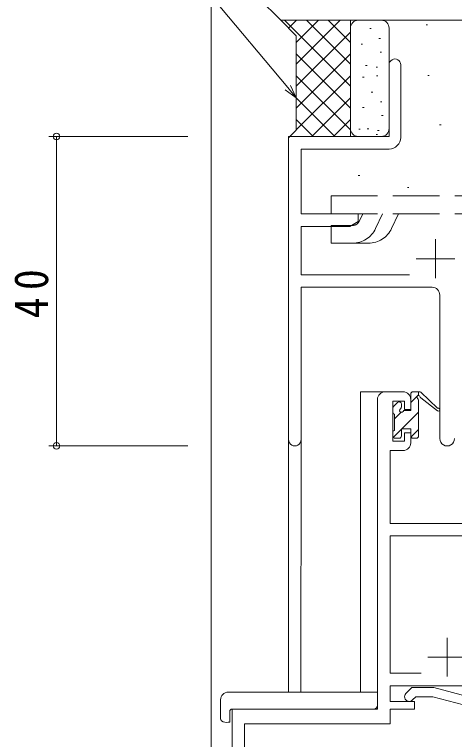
# Model space of a CAD drawing. Units: millimetres, scale not verified. Extents: x -594 to 539, y -420 to 386.
# Drawn here: x -488.4 to -431.5, y 137.5 to 231.2 of the extents above; entities that cross this region are included whole.
import ezdxf

# ---------------------------------------------------------------- set-up
doc = ezdxf.new("R2010")
doc.units = ezdxf.units.MM
doc.header["$LTSCALE"] = 2
doc.linetypes.add('DASHED3', pattern=[4, 3, -1])
for name, color, linetype, lineweight in [('0-3_YKK_11', 7, 'Continuous', 9), ('0-4_YKK_12', 2, 'Continuous', 9), ('0-5_YKK_13', 4, 'Continuous', 9), ('0-6_YKK_D', 6, 'Continuous', 9), ('0-7_YSS_K', 3, 'Continuous', 9), ('0-8_YSS_KE', 3, 'Continuous', 9)]:
    doc.layers.add(name, color=color, linetype=linetype, lineweight=lineweight)
doc.styles.add('ＭＳ ゴシック', font='')
doc.styles.get('ＭＳ ゴシック').set_extended_font_data('MS Gothic')

msp = doc.modelspace()

# ---------------------------------------------------------------- linework, layer by layer
at = {"layer": '0-3_YKK_11'}
for p, q in [((-439.968, 224.668), (-439.968, 215.418)), ((-438.468, 215.288), (-438.468, 224.668)), ((-452.968, 215.418), (-452.968, 176.233)), ((-439.968, 215.418), (-452.968, 215.418)), ((-451.338, 213.788), (-439.968, 213.788)), ((-451.338, 205.418), (-451.338, 213.788)), ((-443.968, 205.418), (-451.338, 205.418)), ((-443.968, 204.418), (-443.968, 205.418)), ((-445.059, 203.788), (-443.968, 204.418)), ((-451.338, 203.788), (-445.059, 203.788)), ((-451.338, 197.548), (-451.338, 203.788)), ((-433.968, 202.118), (-433.968, 197.118)), ((-436.468, 199.618), (-431.468, 199.618)), ((-437.319, 197.548), (-451.338, 197.548)), ((-451.338, 195.918), (-434.418, 195.918)), ((-451.338, 176.233), (-451.338, 195.918)), ((-433.418, 194.918), (-433.418, 176.368)), ((-440.469, 182.418), (-438.169, 182.418)), ((-441.469, 141.418), (-441.469, 181.418)), ((-439.469, 181.218), (-439.469, 176.018)), ((-437.969, 181.218), (-439.469, 181.218)), ((-437.969, 180.118), (-437.969, 181.218)), ((-437.169, 181.418), (-437.169, 180.118)), ((-437.169, 180.118), (-437.969, 180.118)), ((-437.969, 177.118), (-437.169, 177.118)), ((-437.969, 176.018), (-437.969, 177.118)), ((-437.169, 177.118), (-437.169, 175.818)), ((-439.469, 176.018), (-437.969, 176.018)), ((-439.839, 174.818), (-439.839, 165.418)), ((-438.169, 174.818), (-439.839, 174.818)), ((-439.839, 165.418), (-425.099, 165.418)), ((-439.839, 163.788), (-425.099, 163.788)), ((-439.839, 146.048), (-439.839, 163.788)), ((-432.469, 150.618), (-432.469, 145.618)), ((-434.969, 148.118), (-429.969, 148.118)), ((-435.82, 146.048), (-439.839, 146.048)), ((-435.82, 146.048), (-439.839, 146.048)), ((-439.839, 144.418), (-439.839, 142.418)), ((-422.899, 144.418), (-439.839, 144.418)), ((-437.793, 143.442), (-437.017, 144.218)), ((-437.017, 144.218), (-434.172, 144.218)), ((-434.172, 144.218), (-424.069, 141.511)), ((-439.839, 142.418), (-436.669, 142.418)), ((-436.52, 143.018), (-436.945, 142.594)), ((-436.669, 142.418), (-436.669, 141.418)), ((-434.33, 143.018), (-436.52, 143.018)), ((-426.569, 140.938), (-434.33, 143.018)), ((-460.269, 141.418), (-441.469, 141.418)), ((-460.269, 118.418), (-460.269, 141.418)), ((-439.839, 141.418), (-439.839, 139.518)), ((-436.669, 141.418), (-439.839, 141.418)), ((-458.639, 139.518), (-458.639, 134.376)), ((-439.839, 139.518), (-458.639, 139.518))]:
    msp.add_line(p, q, dxfattribs=at)
for centre, radius, start, end in [((-439.218, 224.668), 0.75, 359.99998, 180), ((-439.968, 215.288), 1.5, 270, 359.99998), ((-434.418, 194.918), 1, 0, 89.99998), ((-440.469, 181.418), 1, 90, 179.99998), ((-438.169, 181.418), 1, 0, 89.99998), ((-452.153, 176.233), 0.815, 179.99998, 0), ((-432.468, 176.368), 0.95, 179.99998, 0), ((-438.169, 175.818), 1, 270, 359.99998), ((-437.369, 143.018), 0.6, 134.99998, 315)]:
    msp.add_arc(centre, radius, start, end, dxfattribs=at)
at = {"layer": '0-4_YKK_12'}
for p, q in [((-440.468, 182.418), (-443.668, 182.418)), ((-443.668, 143.606), (-443.668, 182.418)), ((-452.968, 176.233), (-452.968, 143.606)), ((-451.338, 176.233), (-451.363, 143.606)), ((-460.268, 141.418), (-460.268, 27.918)), ((-457.168, 141.418), (-459.668, 141.418))]:
    msp.add_line(p, q, dxfattribs=at)
at = {"layer": '0-5_YKK_13', "linetype": 'DASHED3'}
for p, q in [((-447.47, 207.718), (-388.47, 207.718)), ((-447.47, 205.418), (-447.47, 207.718)), ((-447.47, 205.418), (-388.47, 205.418)), ((-443.354, 205.418), (-443.793, 204.49)), ((-441.714, 203.506), (-440.809, 205.418)), ((-439.647, 203.523), (-438.763, 205.418)), ((-447.47, 201.618), (-447.47, 203.918)), ((-444.697, 203.918), (-447.47, 203.918)), ((-444.697, 201.618), (-447.47, 201.618)), ((-442.638, 201.618), (-445.175, 201.618))]:
    msp.add_line(p, q, dxfattribs=at)
at = {"layer": '0-5_YKK_13'}
for p, q in [((-437.169, 180.018), (-437.169, 182.118)), ((-437.169, 181.037), (-436.169, 182.037)), ((-436.869, 182.418), (-436.078, 182.418)), ((-436.169, 181.918), (-436.169, 182.418)), ((-435.885, 182.348), (-433.703, 180.3)), ((-439.381, 180.53), (-438.881, 181.03)), ((-438.369, 180.818), (-438.369, 180.479)), ((-436.169, 176.718), (-436.169, 181.318)), ((-433.735, 179.955), (-435.875, 181.652)), ((-439.469, 179.718), (-439.469, 180.318)), ((-437.908, 180.018), (-437.169, 180.018)), ((-439.269, 178.937), (-438.43, 179.776)), ((-439.269, 177.418), (-439.269, 179.518)), ((-438.342, 177.618), (-436.169, 179.792)), ((-439.469, 176.718), (-439.469, 177.218)), ((-439.414, 176.546), (-438.369, 177.592)), ((-438.369, 177.618), (-437.169, 177.618)), ((-438.369, 177.618), (-438.369, 176.718)), ((-437.169, 177.618), (-437.169, 176.718)), ((-437.135, 176.58), (-436.169, 177.547)), ((-438.669, 176.418), (-439.169, 176.418)), ((-436.469, 176.418), (-436.869, 176.418)), ((-460.757, 143.606), (-441.469, 143.606)), ((-441.469, 142.606), (-441.469, 143.606)), ((-461.757, 142.606), (-461.757, 140.231)), ((-441.469, 142.606), (-441.469, 141.918)), ((-460.569, 141.118), (-460.569, 140.226)), ((-460.269, 141.418), (-441.969, 141.418)), ((-460.757, 139.726), (-460.569, 139.726)), ((-460.569, 139.726), (-460.569, 140.226))]:
    msp.add_line(p, q, dxfattribs=at)
at = {"layer": '0-5_YKK_13', "linetype": 'DASHED3'}
for centre, radius, end in [((-444.697, 204.918), 1, 334.66911), ((-444.697, 204.918), 3.3, 334.66911), ((-442.638, 204.918), 3.3, 335)]:
    msp.add_arc(centre, radius, 270, end, dxfattribs=at)
at = {"layer": '0-5_YKK_13'}
for centre, radius, start, end in [((-436.869, 182.118), 0.3, 90, 180), ((-436.169, 181.718), 0.2, 20.88332, 233.1301), ((-436.078, 182.118), 0.3, 49.8974, 90), ((-435.701, 181.896), 0.3, 200.88332, 234.62001), ((-438.669, 180.818), 0.3, 0, 135), ((-436.469, 181.318), 0.3, 0, 53.1301), ((-439.169, 180.318), 0.3, 135, 180), ((-438.369, 180.018), 0.25, 123.05573, 326.94426), ((-438.669, 180.479), 0.3, 303.05573, 0), ((-437.908, 179.718), 0.3, 90, 146.94426), ((-433.619, 180.118), 0.2, 234.62001, 114.62001), ((-439.269, 179.718), 0.2, 180, 270), ((-439.269, 177.218), 0.2, 90, 180), ((-439.169, 176.718), 0.3, 180, 270), ((-438.669, 176.718), 0.3, 270, 0), ((-436.869, 176.718), 0.3, 180, 270), ((-436.469, 176.718), 0.3, 270, 0), ((-460.757, 142.606), 1, 90.0051, 180), ((-441.969, 141.918), 0.5, 270, 0), ((-460.269, 141.118), 0.3, 90, 180), ((-461.329, 140.202), 0.427, 176.2506, 225.91696), ((-460.984, 140.872), 1.168, 236.65906, 281.21634)]:
    msp.add_arc(centre, radius, start, end, dxfattribs=at)
at = {"layer": '0-6_YKK_D'}
for p, q in [((-453.059, 221.722), (-477.421, 250.859)), ((-451.969, 220.418), (-453.409, 221.43)), ((-451.969, 220.418), (-453.059, 221.722)), ((-452.71, 222.014), (-451.969, 220.418)), ((-465.969, 215.418), (-483.969, 215.418)), ((-482.969, 215.418), (-482.969, 175.418)), ((-465.969, 175.418), (-483.969, 175.418))]:
    msp.add_line(p, q, dxfattribs=at)
for centre in [(-482.969, 215.418), (-482.969, 175.418)]:
    msp.add_circle(centre, 0.425, dxfattribs=at)
at = {"layer": '0-7_YSS_K'}
for p, q in [((-462.969, 239.418), (-462.969, 27.918)), ((-453.969, 230.418), (-451.969, 228.418)), ((-453.483, 230.418), (-444.969, 221.903)), ((-452.954, 229.403), (-451.939, 230.418)), ((-451.969, 224.732), (-446.282, 230.418)), ((-451.969, 227.56), (-449.111, 230.418)), ((-450.655, 230.418), (-444.969, 224.732)), ((-447.826, 230.418), (-444.969, 227.56)), ((-444.998, 230.418), (-444.969, 230.389)), ((-444.969, 215.418), (-444.969, 230.418)), ((-444.969, 230.418), (-444.969, 216.418)), ((-443.969, 230.418), (-440.969, 230.418)), ((-435.201, 229.831), (-435.001, 229.831)), ((-451.969, 221.903), (-444.969, 228.903)), ((-442.481, 229.348), (-442.281, 229.348)), ((-439.969, 229.418), (-439.969, 216.418)), ((-451.969, 228.418), (-451.969, 216.242)), ((-441.293, 228.086), (-441.093, 228.086)), ((-443.594, 227.344), (-443.394, 227.344)), ((-451.969, 219.075), (-444.969, 226.075)), ((-451.969, 226.075), (-444.969, 219.075)), ((-441.145, 226.305), (-440.945, 226.305)), ((-443, 224.598), (-442.8, 224.598)), ((-441.664, 224.376), (-441.464, 224.376)), ((-451.969, 216.246), (-444.969, 223.246)), ((-451.969, 223.246), (-444.969, 216.246)), ((-443.399, 223.08), (-443.199, 223.08)), ((-441.617, 223.229), (-441.417, 223.229)), ((-434.983, 223.27), (-434.783, 223.27)), ((-442.285, 221.151), (-442.085, 221.151)), ((-451.969, 220.418), (-446.969, 215.418)), ((-449.969, 215.418), (-444.969, 220.418)), ((-441.098, 219.889), (-440.898, 219.889)), ((-443.399, 219.147), (-443.199, 219.147)), ((-451.969, 217.59), (-449.797, 215.418)), ((-447.14, 215.418), (-444.969, 217.59)), ((-440.949, 218.108), (-440.749, 218.108)), ((-442.805, 216.401), (-442.605, 216.401)), ((-433.452, 216.928), (-433.252, 216.928)), ((-451.969, 216.242), (-452.969, 215.242)), ((-443.891, 216.333), (-443.691, 216.333)), ((-441.664, 215.665), (-441.464, 215.665)), ((-441.469, 216.178), (-441.269, 216.178)), ((-443.969, 215.418), (-440.969, 215.418)), ((-443.95, 210.366), (-443.75, 210.366)), ((-437.607, 208.835), (-437.407, 208.835))]:
    msp.add_line(p, q, dxfattribs=at)
for centre, start, end in [((-443.969, 229.418), 90, 180), ((-440.969, 229.418), 0, 90), ((-443.969, 216.418), 180, 270), ((-440.969, 216.418), 270, 0)]:
    msp.add_arc(centre, 1, start, end, dxfattribs=at)
at = {"layer": '0-8_YSS_KE'}
for p, q in [((-462.969, 239.418), (-453.969, 230.418)), ((-453.969, 230.418), (-371.969, 230.418))]:
    msp.add_line(p, q, dxfattribs=at)

# ---------------------------------------------------------------- texts
at = {"layer": '0-6_YKK_D', "color": 7, "insert": (-483.969, 191.898), "char_height": 4.399, "attachment_point": 7, "rotation": 90, "style": 'ＭＳ ゴシック'}
msp.add_mtext('\\T1.36;\\W0.9;40', dxfattribs=at)

doc.saveas('drawing.dxf')
